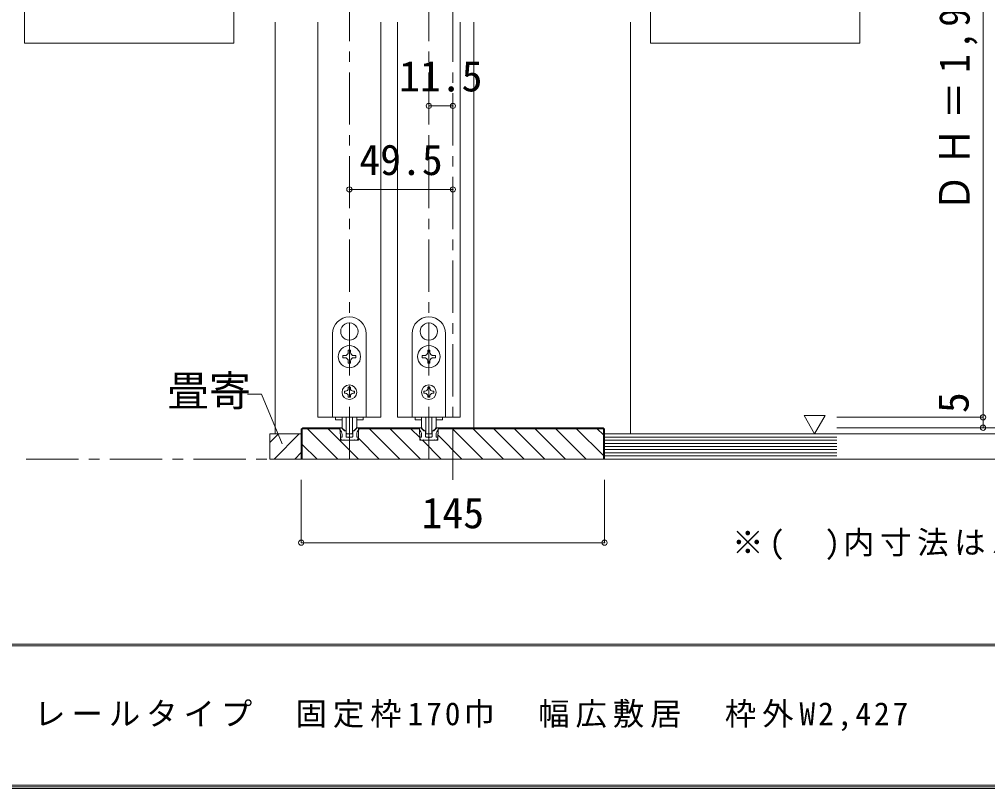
# Model space of a CAD drawing. Units: millimetres at full size, sheet at 1:5. Extents: x -973 to 977, y -701 to 696.
# Drawn here: x -621.6 to -158.7, y -700.8 to -332.8 of the extents above; entities that cross this region are included whole.
import ezdxf
from ezdxf.enums import TextEntityAlignment as Align

# ---------------------------------------------------------------- set-up
doc = ezdxf.new("R2010")
doc.units = ezdxf.units.MM
doc.header["$LTSCALE"] = 5
doc.header["$PDMODE"] = 32
doc.header["$PDSIZE"] = 2.5
doc.linetypes.add('CHAIN1', pattern=[8, 5, -1, 1, -1])
doc.linetypes.add('DASHED1', pattern=[1.8, 1.2, -0.6])
for name, color, linetype, lineweight in [('0-1_通り芯', 4, 'CHAIN1', 9), ('0-3_仕上げ', 2, 'Continuous', 9), ('0-4_枠', 3, 'Continuous', 9), ('0-6_扉', 6, 'Continuous', 9), ('0-7_金物', 7, 'Continuous', 9), ('0-A_文字', 7, 'Continuous', 9), ('0-B_寸法', 7, 'Continuous', 9), ('0-C_ハッチ', 4, 'DASHED1', 9), ('F-1_枠', 6, 'Continuous', 9)]:
    doc.layers.add(name, color=color, linetype=linetype, lineweight=lineweight)
doc.layers.add('F-A_文字', color=7, linetype='Continuous')
doc.styles.add('ＭＳ ゴシック', font='')
doc.styles.get('ＭＳ ゴシック').set_extended_font_data('MS Gothic')

msp = doc.modelspace()

# ---------------------------------------------------------------- linework, layer by layer
at = {"layer": '0-1_通り芯'}
for p, q in [((-463.847, -543.141), (-463.847, -31.49)), ((-425.847, -543.141), (-425.847, -31.49)), ((-414.347, -553.141), (-414.347, -31.49)), ((-618.347, -543.141), (-71.847, -543.141))]:
    msp.add_line(p, q, dxfattribs=at)
at = {"layer": '0-3_仕上げ'}
for p, q in [((-501.847, -543.141), (-501.847, -531.141)), ((-486.847, -531.141), (-501.847, -531.141)), ((-486.847, -543.141), (-486.847, -531.141)), ((-341.847, -543.141), (-341.847, -531.141)), ((-341.847, -531.141), (-230.847, -531.141)), ((-501.847, -543.141), (-486.847, -543.141)), ((-341.847, -543.141), (-230.847, -543.141))]:
    msp.add_line(p, q, dxfattribs=at)
at = {"layer": '0-3_仕上げ', "color": 7}
for p, q in [((-341.847, -532.641), (-230.847, -532.641)), ((-341.847, -534.141), (-230.847, -534.141)), ((-341.847, -535.641), (-230.847, -535.641)), ((-341.847, -537.141), (-230.847, -537.141)), ((-341.847, -538.641), (-230.847, -538.641)), ((-341.847, -540.141), (-230.847, -540.141)), ((-341.847, -541.641), (-230.847, -541.641))]:
    msp.add_line(p, q, dxfattribs=at)
at = {"layer": '0-4_枠', "color": 4}
for p, q in [((-499.347, -531.141), (-499.347, -334.141)), ((-404.347, -334.141), (-404.347, -528.141)), ((-329.347, -334.141), (-329.347, -531.141))]:
    msp.add_line(p, q, dxfattribs=at)
at = {"layer": '0-4_枠'}
for p, q in [((-486.847, -528.849), (-486.14, -528.141)), ((-486.847, -528.849), (-486.847, -543.141)), ((-486.347, -528.641), (-486.347, -543.141)), ((-468.247, -528.641), (-486.347, -528.641)), ((-468.247, -528.141), (-486.14, -528.141)), ((-468.247, -528.141), (-468.247, -531.141)), ((-468.147, -531.141), (-468.247, -531.141)), ((-468.147, -531.141), (-468.147, -534.141)), ((-430.347, -528.141), (-459.447, -528.141)), ((-430.247, -528.641), (-459.447, -528.641)), ((-430.247, -528.141), (-430.247, -531.141)), ((-430.147, -531.141), (-430.247, -531.141)), ((-430.147, -531.141), (-430.147, -534.141)), ((-342.554, -528.141), (-421.447, -528.141)), ((-342.347, -528.641), (-421.447, -528.641)), ((-341.847, -528.849), (-342.554, -528.141)), ((-342.347, -543.141), (-342.347, -528.641)), ((-341.847, -528.849), (-341.847, -543.141)), ((-468.147, -534.141), (-459.547, -534.141)), ((-430.147, -534.141), (-421.547, -534.141)), ((-486.847, -543.141), (-341.847, -543.141))]:
    msp.add_line(p, q, dxfattribs=at)
for points in [[(-459.447, -528.141), (-459.447, -531.141), (-459.547, -531.141), (-459.547, -534.141)], [(-421.447, -528.141), (-421.447, -531.141), (-421.547, -531.141), (-421.547, -534.141)]]:
    msp.add_lwpolyline(points, dxfattribs=at)
at = {"layer": '0-6_扉'}
for p, q in [((-478.847, -334.141), (-478.847, -523.142)), ((-448.847, -334.141), (-448.847, -523.142)), ((-440.847, -334.141), (-440.847, -523.142)), ((-410.847, -334.141), (-410.847, -523.142)), ((-448.847, -523.142), (-478.847, -523.142)), ((-440.847, -523.142), (-410.847, -523.142))]:
    msp.add_line(p, q, dxfattribs=at)
at = {"layer": '0-7_金物'}
for p, q in [((-463.946, -477.993), (-463.847, -478.092)), ((-463.748, -477.993), (-463.847, -478.092)), ((-425.946, -477.993), (-425.847, -478.092)), ((-425.748, -477.993), (-425.847, -478.092)), ((-471.847, -483.142), (-471.847, -523.142)), ((-467.489, -484.13), (-467.354, -484.167)), ((-467.39, -484.302), (-467.354, -484.167)), ((-460.204, -484.13), (-460.339, -484.167)), ((-460.303, -484.302), (-460.339, -484.167)), ((-455.847, -523.142), (-455.847, -483.142)), ((-433.847, -483.142), (-433.847, -523.142)), ((-429.489, -484.13), (-429.354, -484.167)), ((-429.39, -484.302), (-429.354, -484.167)), ((-422.204, -484.13), (-422.339, -484.167)), ((-422.303, -484.302), (-422.339, -484.167)), ((-417.847, -523.142), (-417.847, -483.142)), ((-466.997, -493.642), (-466.047, -493.642)), ((-466.997, -494.642), (-466.997, -493.642)), ((-466.047, -494.642), (-466.997, -494.642)), ((-464.347, -491.942), (-464.347, -490.992)), ((-464.347, -490.992), (-463.347, -490.992)), ((-463.347, -490.992), (-463.347, -491.942)), ((-461.647, -493.642), (-460.697, -493.642)), ((-460.697, -494.642), (-461.647, -494.642)), ((-460.697, -493.642), (-460.697, -494.642)), ((-428.997, -493.642), (-428.047, -493.642)), ((-428.997, -494.642), (-428.997, -493.642)), ((-428.047, -494.642), (-428.997, -494.642)), ((-426.347, -491.942), (-426.347, -490.992)), ((-426.347, -490.992), (-425.347, -490.992)), ((-425.347, -490.992), (-425.347, -491.942)), ((-423.647, -493.642), (-422.697, -493.642)), ((-422.697, -494.642), (-423.647, -494.642)), ((-422.697, -493.642), (-422.697, -494.642)), ((-464.347, -497.292), (-464.347, -496.342)), ((-426.347, -497.292), (-426.347, -496.342)), ((-464.347, -508.742), (-464.347, -509.342)), ((-463.347, -508.742), (-464.347, -508.742)), ((-463.347, -508.742), (-463.347, -509.342)), ((-426.347, -508.742), (-426.347, -509.342)), ((-425.347, -508.742), (-426.347, -508.742)), ((-425.347, -508.742), (-425.347, -509.342)), ((-465.647, -510.642), (-466.247, -510.642)), ((-464.347, -512.942), (-464.347, -513.542)), ((-464.347, -513.542), (-463.347, -513.542)), ((-463.347, -512.942), (-463.347, -513.542)), ((-462.047, -510.642), (-461.447, -510.642)), ((-461.447, -511.642), (-462.047, -511.642)), ((-461.447, -510.642), (-461.447, -511.642)), ((-427.647, -510.642), (-428.247, -510.642)), ((-426.347, -512.942), (-426.347, -513.542)), ((-426.347, -513.542), (-425.347, -513.542)), ((-425.347, -512.942), (-425.347, -513.542)), ((-424.047, -510.642), (-423.447, -510.642)), ((-423.447, -511.642), (-424.047, -511.642)), ((-423.447, -510.642), (-423.447, -511.642)), ((-471.847, -523.142), (-455.847, -523.142)), ((-470.447, -523.142), (-470.447, -524.342)), ((-467.347, -527.563), (-467.347, -523.142)), ((-465.347, -523.142), (-465.347, -530.763)), ((-462.347, -523.142), (-462.347, -530.763)), ((-460.347, -527.563), (-460.347, -523.142)), ((-457.247, -523.142), (-457.247, -524.342)), ((-433.847, -523.142), (-417.847, -523.142)), ((-432.447, -523.142), (-432.447, -524.342)), ((-429.347, -527.563), (-429.347, -523.142)), ((-427.347, -523.142), (-427.347, -530.763)), ((-424.347, -523.142), (-424.347, -530.763)), ((-422.347, -527.563), (-422.347, -523.142)), ((-419.247, -523.142), (-419.247, -524.342)), ((-467.314, -524.342), (-470.447, -524.342)), ((-457.247, -524.342), (-460.379, -524.342)), ((-429.314, -524.342), (-432.447, -524.342)), ((-419.247, -524.342), (-422.379, -524.342)), ((-466.185, -529.554), (-467.45, -528.288)), ((-467.347, -532.641), (-467.347, -531.378)), ((-465.973, -529.642), (-465.647, -529.642)), ((-465.447, -532.341), (-465.447, -529.842)), ((-465.047, -531.063), (-462.647, -531.063)), ((-462.247, -532.341), (-462.247, -529.842)), ((-461.721, -529.642), (-462.047, -529.642)), ((-461.509, -529.554), (-460.243, -528.288)), ((-460.347, -532.641), (-460.347, -531.378)), ((-459.347, -528.142), (-459.89, -528.142)), ((-459.347, -529.142), (-459.347, -528.142)), ((-428.185, -529.554), (-429.45, -528.288)), ((-429.347, -532.641), (-429.347, -531.378)), ((-427.973, -529.642), (-427.647, -529.642)), ((-427.447, -532.341), (-427.447, -529.842)), ((-427.047, -531.063), (-424.647, -531.063)), ((-424.247, -532.341), (-424.247, -529.842)), ((-423.721, -529.642), (-424.047, -529.642)), ((-423.509, -529.554), (-422.243, -528.288)), ((-422.347, -532.641), (-422.347, -531.378)), ((-421.347, -528.142), (-421.89, -528.142)), ((-421.347, -529.142), (-421.347, -528.142)), ((-467.647, -534.141), (-468.133, -532.915)), ((-467.347, -532.641), (-467.947, -532.641)), ((-466.547, -534.141), (-467.647, -534.141)), ((-466.547, -534.141), (-466.347, -533.941)), ((-466.347, -533.941), (-466.147, -534.141)), ((-466.147, -534.141), (-461.547, -534.141)), ((-464.147, -532.641), (-465.147, -532.641)), ((-463.847, -532.941), (-464.147, -532.641)), ((-461.347, -533.941), (-461.547, -534.141)), ((-461.147, -534.141), (-461.347, -533.941)), ((-461.147, -534.141), (-460.047, -534.141)), ((-460.347, -532.641), (-459.747, -532.641)), ((-460.047, -534.141), (-459.561, -532.915)), ((-429.647, -534.141), (-430.133, -532.915)), ((-429.347, -532.641), (-429.947, -532.641)), ((-428.547, -534.141), (-429.647, -534.141)), ((-428.547, -534.141), (-428.347, -533.941)), ((-428.347, -533.941), (-428.147, -534.141)), ((-428.147, -534.141), (-423.547, -534.141)), ((-426.147, -532.641), (-427.147, -532.641)), ((-425.847, -532.941), (-426.147, -532.641)), ((-423.347, -533.941), (-423.547, -534.141)), ((-423.147, -534.141), (-423.347, -533.941)), ((-423.147, -534.141), (-422.047, -534.141)), ((-422.347, -532.641), (-421.747, -532.641)), ((-422.047, -534.141), (-421.561, -532.915))]:
    msp.add_line(p, q, dxfattribs=at)
for points in [[(-463.347, -496.342), (-463.347, -497.292), (-464.347, -497.292)], [(-425.347, -496.342), (-425.347, -497.292), (-426.347, -497.292)], [(-466.247, -510.642), (-466.247, -511.642), (-465.647, -511.642)], [(-428.247, -510.642), (-428.247, -511.642), (-427.647, -511.642)], [(-468.347, -529.142), (-468.347, -528.142), (-467.804, -528.142)], [(-430.347, -529.142), (-430.347, -528.142), (-429.804, -528.142)], [(-462.547, -532.641), (-463.547, -532.641), (-463.847, -532.941)], [(-424.547, -532.641), (-425.547, -532.641), (-425.847, -532.941)]]:
    msp.add_lwpolyline(points, dxfattribs=at)
for centre, radius in [((-463.847, -494.142), 5.35), ((-425.847, -494.142), 5.35), ((-463.847, -511.142), 3.5), ((-425.847, -511.142), 3.5)]:
    msp.add_circle(centre, radius, dxfattribs=at)
for centre, radius, start, end in [((-463.847, -483.142), 8, 0, 180), ((-425.847, -483.142), 8, 0, 180), ((-463.847, -482.142), 4.15, 91.3645, 208.6355), ((-463.847, -482.142), 4.15, 331.3645, 88.6355), ((-425.847, -482.142), 4.15, 91.3645, 208.6355), ((-425.847, -482.142), 4.15, 331.3645, 88.6355), ((-463.847, -482.142), 4.15, 211.3645, 328.6355), ((-425.847, -482.142), 4.15, 211.3645, 328.6355), ((-466.047, -491.942), 1.7, 270, 0), ((-466.047, -496.342), 1.7, 0, 90), ((-461.647, -491.942), 1.7, 180, 270), ((-461.647, -496.342), 1.7, 90, 180), ((-428.047, -491.942), 1.7, 270, 0), ((-428.047, -496.342), 1.7, 0, 90), ((-423.647, -491.942), 1.7, 180, 270), ((-423.647, -496.342), 1.7, 90, 180), ((-465.647, -509.342), 1.3, 270, 0), ((-465.647, -512.942), 1.3, 0, 90), ((-462.047, -509.342), 1.3, 180, 270), ((-462.047, -512.942), 1.3, 90, 180), ((-427.647, -509.342), 1.3, 270, 0), ((-427.647, -512.942), 1.3, 0, 90), ((-424.047, -509.342), 1.3, 180, 270), ((-424.047, -512.942), 1.3, 90, 180), ((-465.347, -527.563), 2, 180, 264.78409), ((-462.347, -527.563), 2, 275.21591, 0), ((-427.347, -527.563), 2, 180, 264.78409), ((-424.347, -527.563), 2, 275.21591, 0), ((-470.347, -531.378), 3, 0, 48.19), ((-467.804, -528.642), 0.5, 45, 90), ((-465.973, -529.342), 0.3, 225, 270), ((-465.647, -529.842), 0.2, 360, 90), ((-465.547, -529.754), 0.2, 0, 84.78409), ((-465.147, -532.341), 0.3, 180, 270), ((-465.047, -530.763), 0.3, 180, 270), ((-462.647, -530.763), 0.3, 270, 0), ((-462.547, -532.341), 0.3, 270, 360), ((-462.147, -529.754), 0.2, 95.21591, 180), ((-462.047, -529.842), 0.2, 90, 180), ((-461.721, -529.342), 0.3, 270, 315), ((-457.347, -531.378), 3, 131.81, 180), ((-459.89, -528.642), 0.5, 90, 135), ((-432.347, -531.378), 3, 0, 48.19), ((-429.804, -528.642), 0.5, 45, 90), ((-427.973, -529.342), 0.3, 225, 270), ((-427.647, -529.842), 0.2, 360, 90), ((-427.547, -529.754), 0.2, 0, 84.78409), ((-427.147, -532.341), 0.3, 180, 270), ((-427.047, -530.763), 0.3, 180, 270), ((-424.647, -530.763), 0.3, 270, 0), ((-424.547, -532.341), 0.3, 270, 360), ((-424.147, -529.754), 0.2, 95.21591, 180), ((-424.047, -529.842), 0.2, 90, 180), ((-423.721, -529.342), 0.3, 270, 315), ((-419.347, -531.378), 3, 131.81, 180), ((-421.89, -528.642), 0.5, 90, 135), ((-467.947, -532.841), 0.2, 90, 201.616), ((-459.747, -532.841), 0.2, 338.384, 90), ((-429.947, -532.841), 0.2, 90, 201.616), ((-421.747, -532.841), 0.2, 338.384, 90)]:
    msp.add_arc(centre, radius, start, end, dxfattribs=at)
at = {"layer": '0-A_文字'}
for p, q in [((-619.097, -344.141), (-619.097, -304.141)), ((-519.097, -304.141), (-519.097, -344.141)), ((-319.847, -344.141), (-319.847, -304.141)), ((-219.847, -304.141), (-219.847, -344.141)), ((-519.097, -344.141), (-619.097, -344.141)), ((-219.847, -344.141), (-319.847, -344.141)), ((-512.527, -512.16), (-505.933, -512.16)), ((-495.97, -535.881), (-505.933, -512.16)), ((-236.411, -522.328), (-241.411, -530.988))]:
    msp.add_line(p, q, dxfattribs=at)
msp.add_lwpolyline([(-236.411, -522.328), (-246.411, -522.328), (-241.411, -530.988)], dxfattribs=at)
at = {"layer": '0-B_寸法', "color": 4}
for p, q in [((-160.847, -137.141), (-160.847, -523.142)), ((-425.847, -374.141), (-414.347, -374.141)), ((-463.847, -414.141), (-414.347, -414.141)), ((-160.847, -523.142), (-230.847, -523.142)), ((-160.847, -523.142), (-160.847, -528.142)), ((-125.847, -528.142), (-230.847, -528.142)), ((-125.847, -531.141), (-230.847, -531.141)), ((-90.847, -543.141), (-230.847, -543.141)), ((-90.847, -543.141), (-230.847, -543.141)), ((-486.847, -583.141), (-486.847, -553.141)), ((-341.847, -583.141), (-341.847, -553.141)), ((-341.847, -583.141), (-486.847, -583.141))]:
    msp.add_line(p, q, dxfattribs=at)
at = {"layer": '0-B_寸法'}
for p in [(-425.847, -374.141), (-414.347, -374.141), (-463.847, -414.141), (-414.347, -414.141), (-160.847, -523.142), (-160.847, -528.142), (-486.847, -583.141), (-341.847, -583.141)]:
    msp.add_point(p, dxfattribs=at)
at = {"layer": '0-C_ハッチ', "linetype": 'Continuous'}
for p, q in [((-501.847, -535.225), (-497.763, -531.141)), ((-499.864, -543.141), (-487.864, -531.141)), ((-469.397, -543.141), (-483.897, -528.641)), ((-459.498, -543.141), (-473.998, -528.641)), ((-439.699, -543.141), (-454.199, -528.641)), ((-429.799, -543.141), (-444.299, -528.641)), ((-430.147, -532.894), (-434.4, -528.641)), ((-410, -543.141), (-421.547, -531.595)), ((-400.101, -543.141), (-414.601, -528.641)), ((-390.201, -543.141), (-404.701, -528.641)), ((-380.302, -543.141), (-394.802, -528.641)), ((-370.402, -543.141), (-384.902, -528.641)), ((-360.503, -543.141), (-375.003, -528.641)), ((-350.603, -543.141), (-365.103, -528.641)), ((-342.347, -541.498), (-355.204, -528.641)), ((-342.347, -531.599), (-345.304, -528.641)), ((-479.297, -543.141), (-486.347, -536.091)), ((-449.598, -543.141), (-459.547, -533.193)), ((-419.9, -543.141), (-428.9, -534.141)), ((-489.964, -543.141), (-486.847, -540.024))]:
    msp.add_line(p, q, dxfattribs=at)
at = {"layer": 'F-1_枠'}
for p, q in [((976.653, -631.667), (-973.347, -631.667)), ((976.653, -632.5), (-973.347, -632.5)), ((976.653, -699.167), (-973.347, -699.167)), ((976.653, -700), (-973.347, -700)), ((976.653, -700.833), (-973.347, -700.833))]:
    msp.add_line(p, q, dxfattribs=at)

# ---------------------------------------------------------------- texts
at = {"layer": '0-A_文字', "style": 'ＭＳ ゴシック'}
msp.add_text('畳寄', height=14.66, dxfattribs=at).set_placement((-550.933, -522.16), align=Align.BOTTOM_LEFT)
at = {"layer": '0-A_文字', "insert": (-280.847, -591.448), "char_height": 11, "attachment_point": 7, "style": 'ＭＳ ゴシック'}
msp.add_mtext('\\T1.18;※(\u3000)内寸法はハイドア', dxfattribs=at)
at = {"layer": '0-B_寸法', "style": 'ＭＳ ゴシック'}
for s, p in [('11.5', (-440.097, -371.641)), ('49.5', (-459.097, -411.641)), ('145', (-429.347, -580.641))]:
    msp.add_text(s, height=14.66, dxfattribs=at).set_placement(p, align=Align.BOTTOM_LEFT)
msp.add_text('5', height=14.66, rotation=90, dxfattribs=at).set_placement((-163.347, -521.142), align=Align.BOTTOM_LEFT)
at = {"layer": '0-B_寸法', "insert": (-163.347, -424.766), "char_height": 14.66, "attachment_point": 7, "rotation": 90, "style": 'ＭＳ ゴシック'}
msp.add_mtext('\\T1.23;\\W0.9;ＤＨ＝1,983(2,183)', dxfattribs=at)
at = {"layer": 'F-A_文字', "insert": (-846.68, -673.333), "char_height": 11, "attachment_point": 7, "style": 'ＭＳ ゴシック'}
msp.add_mtext('\\T1.19;ドレタス\u3000２枚引き込み戸\u3000レールタイプ\u3000固定枠170巾\u3000幅広敷居\u3000枠外W2,427', dxfattribs=at)

doc.saveas('drawing.dxf')
